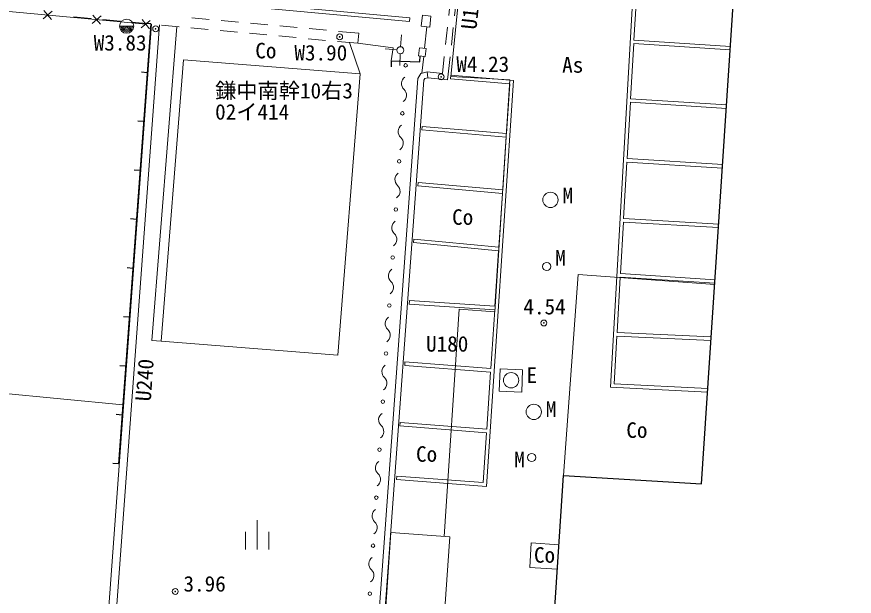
# Model space of a CAD drawing. Units: millimetres on the paper. Extents: x -630 to 607, y -589 to 603.
# Drawn here: x -272.2 to -201.1, y -200.1 to -150.9 of the extents above; entities that cross this region are included whole.
import ezdxf
from ezdxf.enums import TextEntityAlignment as Align

# ---------------------------------------------------------------- set-up
doc = ezdxf.new("R2010")
doc.units = ezdxf.units.MM
doc.layers.add('0-0', color=7, linetype='Continuous')
for name, color, linetype, lineweight in [('0-8_S-BGD', 7, 'Continuous', 13), ('0-9_S-BGD-HTXT', 7, 'Continuous', 13), ('0-A_S-BGD-TXT', 7, 'Continuous', 13)]:
    doc.layers.add(name, color=color, linetype=linetype, lineweight=lineweight)
doc.styles.add('ＭＳ ゴシック', font='')
doc.styles.get('ＭＳ ゴシック').set_extended_font_data('MS Gothic')

# ---------------------------------------------------------------- blocks, each defined once
blk = doc.blocks.new('~1355')
at = {"layer": '0-8_S-BGD'}
blk.add_line((49409409.3, -157013394.1), (49410042, -157012561), dxfattribs=at)
blk = doc.blocks.new('~1354')
at = {"layer": '0-8_S-BGD'}
blk.add_line((49412759, -157010925), (49417980, -157004153), dxfattribs=at)
blk = doc.blocks.new('~1353')
at = {"layer": '0-8_S-BGD'}
blk.add_lwpolyline([(49423576, -156987451), (49418114, -156994159), (49420119, -156995657), (49414161, -157003522), (49412963, -157002597), (49407108.7, -157010290.4)], dxfattribs=at)
blk = doc.blocks.new('~1352')
at = {"layer": '0-8_S-BGD'}
blk.add_line((49417161.5, -156993366.5), (49417620.1, -156992812.7), dxfattribs=at)
blk = doc.blocks.new('~1351')
at = {"layer": '0-8_S-BGD'}
blk.add_line((49417842.3, -156992544.3), (49418425.3, -156991840.5), dxfattribs=at)
blk = doc.blocks.new('~1314')
at = {"layer": '0-8_S-BGD'}
blk.add_line((49398817.7, -156998112.9), (49385148, -156987100), dxfattribs=at)
blk = doc.blocks.new('~1311')
at = {"layer": '0-8_S-BGD'}
blk.add_lwpolyline([(49415592, -156990807), (49416735, -156991788), (49416365, -156992215)], dxfattribs=at)
blk = doc.blocks.new('~1310')
at = {"layer": '0-8_S-BGD'}
blk.add_lwpolyline([(49416531, -156982868), (49414507, -156981356), (49414235, -156981734), (49410558, -156978921), (49410871, -156978337), (49403997, -156973386)], dxfattribs=at)
blk = doc.blocks.new('~1257')
at = {"layer": '0-8_S-BGD'}
blk.add_lwpolyline([(49401851, -157012988), (49416899, -156993456), (49417120, -156993352), (49417384, -156993444)], dxfattribs=at)
blk = doc.blocks.new('~1256')
at = {"layer": '0-8_S-BGD'}
blk.add_lwpolyline([(49402049, -157013140), (49417060, -156993657), (49417134, -156993622), (49417259.8, -156993665.4)], dxfattribs=at)
blk = doc.blocks.new('~1219')
at = {"layer": '0-8_S-BGD'}
blk.add_lwpolyline([(49379576, -157015847), (49391220, -157008015), (49408742.5, -156985305.3)], dxfattribs=at)
blk = doc.blocks.new('~1218')
at = {"layer": '0-8_S-BGD'}
blk.add_lwpolyline([(49379760, -157016121), (49391448, -157008259), (49408999.4, -156985511.6)], dxfattribs=at)
blk = doc.blocks.new('~1112')
at = {"layer": '0-8_S-BGD'}
for p, q in [((49421857.2, -156989057), (49422335.8, -156988479.6)), ((49421059.4, -156990019.4), (49421538.1, -156989441.9)), ((49420261.7, -156990981.7), (49420740.3, -156990404.3)), ((49419463.9, -156991944.1), (49419942.6, -156991366.6)), ((49418666.2, -156992906.4), (49419144.8, -156992329))]:
    blk.add_line(p, q, dxfattribs=at)
for points in [[(49422654.9, -156988094.7), (49423118, -156987536), (49422329.9, -156986908.8)], [(49417384, -156993444), (49417884, -156993850), (49418347.1, -156993291.3)]]:
    blk.add_lwpolyline(points, dxfattribs=at)
blk = doc.blocks.new('~1111')
at = {"layer": '0-8_S-BGD'}
for p, q in [((49422784.3, -156986950.2), (49422485.9, -156986712.8)), ((49422052.7, -156989213.5), (49422531.3, -156988636.1)), ((49421254.9, -156990175.9), (49421733.6, -156989598.5)), ((49420457.2, -156991138.2), (49420935.8, -156990560.8)), ((49419659.4, -156992100.5), (49420138.1, -156991523.1)), ((49418861.7, -156993062.9), (49419340.3, -156992485.5))]:
    blk.add_line(p, q, dxfattribs=at)
for points in [[(49422850.4, -156988251.2), (49423474, -156987499), (49423175.6, -156987261.5)], [(49417259.8, -156993665.4), (49417919, -156994200), (49418542.6, -156993447.8)]]:
    blk.add_lwpolyline(points, dxfattribs=at)
blk = doc.blocks.new('~1073')
at = {"layer": '0-8_S-BGD'}
for p, q in [((49410311.5, -156986013.7), (49410896.2, -156986483.3)), ((49411286, -156986796.5), (49411870.8, -156987266.1)), ((49412260.6, -156987579.2), (49412845.3, -156988048.9)), ((49413235.1, -156988362), (49413819.9, -156988831.7)), ((49414209.7, -156989144.8), (49414794.4, -156989614.5)), ((49415184.2, -156989927.6), (49415862, -156990472))]:
    blk.add_line(p, q, dxfattribs=at)
blk = doc.blocks.new('~1072')
at = {"layer": '0-8_S-BGD'}
for p, q in [((49406143.3, -156983217.5), (49406728, -156983687.2)), ((49407117.8, -156984000.3), (49407702.6, -156984470)), ((49408092.4, -156984783.1), (49408677.1, -156985252.8)), ((49409066.9, -156985565.9), (49409651.7, -156986035.6)), ((49410041.5, -156986348.7), (49410626.2, -156986818.3)), ((49411016, -156987131.5), (49411600.8, -156987601.1)), ((49411990.6, -156987914.2), (49412575.3, -156988383.9)), ((49412965.1, -156988697), (49413549.9, -156989166.7)), ((49413939.7, -156989479.8), (49414524.4, -156989949.5)), ((49414914.2, -156990262.6), (49415592, -156990807))]:
    blk.add_line(p, q, dxfattribs=at)
blk = doc.blocks.new('~950')
at = {"layer": '0-8_S-BGD'}
blk.add_lwpolyline([(49403839, -157014956), (49407299, -157010436), (49405314, -157008917), (49401854, -157013436)], close=True, dxfattribs=at)
blk = doc.blocks.new('~941')
at = {"layer": '0-8_S-BGD'}
blk.add_lwpolyline([(49417895, -156992588), (49417672, -156992403.1), (49417449.8, -156992671.5), (49417672.7, -156992856.4)], dxfattribs=at)
blk = doc.blocks.new('~940')
at = {"layer": '0-8_S-BGD'}
blk.add_lwpolyline([(49418516, -156991917), (49418818, -156991560), (49418543, -156991328), (49418241, -156991685)], close=True, dxfattribs=at)
blk = doc.blocks.new('~889')
at = {"layer": '0-8_S-BGD', "lineweight": 25}
blk.add_lwpolyline([(49405690, -157020233), (49412759, -157010925), (49417454, -157014451), (49434333.2, -156992247.6)], dxfattribs=at)
blk = doc.blocks.new('~857')
at = {"layer": '0-8_S-BGD'}
blk.add_lwpolyline([(49401666, -156996758), (49409043, -156987313), (49414961.4, -156991935.5)], dxfattribs=at)
blk = doc.blocks.new('~746')
at = {"layer": '0-8_S-BGD'}
for p, q in [((49395452.7, -156974446.5), (49395507.3, -156974943.5)), ((49395728.5, -156974667.7), (49395231.5, -156974722.3)), ((49395480, -156974695), (49408535, -156985168)), ((49397084.6, -156975755.6), (49397139.1, -156976252.6)), ((49397360.4, -156975976.9), (49396863.4, -156976031.4)), ((49398992.3, -156977286), (49398495.2, -156977340.5)), ((49398716.5, -156977064.7), (49398771, -156977561.8)), ((49400348.4, -156978373.9), (49400402.9, -156978870.9)), ((49400624.1, -156978595.1), (49400127.1, -156978649.6)), ((49401980.2, -156979683), (49402034.8, -156980180)), ((49402256, -156979904.2), (49401759, -156979958.8)), ((49403887.9, -156981213.4), (49403390.9, -156981267.9)), ((49403612.1, -156980992.1), (49403666.6, -156981489.1)), ((49405244, -156982301.2), (49405298.5, -156982798.3)), ((49405519.8, -156982522.5), (49405022.7, -156982577)), ((49406875.9, -156983610.4), (49406930.4, -156984107.4)), ((49407151.6, -156983831.6), (49406654.6, -156983886.1)), ((49408783.5, -156985140.7), (49408286.5, -156985195.3)), ((49408507.7, -156984919.5), (49408562.3, -156985416.5))]:
    blk.add_line(p, q, dxfattribs=at)
blk = doc.blocks.new('~734')
at = {"layer": '0-8_S-BGD'}
for centre in [(49416771, -156992707), (49415531.2, -156994332.2), (49414291.4, -156995957.3), (49413051.7, -156997582.5), (49411811.9, -156999207.6), (49410572.1, -157000832.8), (49409332.3, -157002457.9), (49408092.5, -157004083.1), (49406852.7, -157005708.3), (49405613, -157007333.4), (49404373.2, -157008958.6), (49403133.4, -157010583.7), (49401893.6, -157012208.9), (49400653.8, -157013834), (49399414.1, -157015459.2), (49398174.3, -157017084.4), (49396934.5, -157018709.5), (49395694.7, -157020334.7)]:
    blk.add_circle(centre, 75, dxfattribs=at)
for centre, start, end in [((49416476.4, -156993439.4), 91.48176, 193.84048), ((49415825.8, -156993599.7), 271.48176, 13.84048), ((49415236.6, -156995064.6), 91.48176, 193.84048), ((49414586, -156995224.9), 271.48176, 13.84048), ((49413996.8, -156996689.8), 91.48176, 193.84048), ((49413346.3, -156996850), 271.48176, 13.84048), ((49412757.1, -156998314.9), 91.48176, 193.84048), ((49412106.5, -156998475.2), 271.48176, 13.84048), ((49411517.3, -156999940.1), 91.48176, 193.84048), ((49410866.7, -157000100.3), 271.48176, 13.84048), ((49410277.5, -157001565.2), 91.48176, 193.84048), ((49409626.9, -157001725.5), 271.48176, 13.84048), ((49409037.7, -157003190.4), 91.48176, 193.84048), ((49408387.1, -157003350.7), 271.48176, 13.84048), ((49407797.9, -157004815.5), 91.48176, 193.84048), ((49407147.3, -157004975.8), 271.48176, 13.84048), ((49406558.1, -157006440.7), 91.48176, 193.84048), ((49405907.6, -157006601), 271.48176, 13.84048), ((49405318.4, -157008065.8), 91.48176, 193.84048), ((49404667.8, -157008226.1), 271.48176, 13.84048), ((49404078.6, -157009691), 91.48176, 193.84048), ((49403428, -157009851.3), 271.48176, 13.84048), ((49402838.8, -157011316.2), 91.48176, 193.84048), ((49402188.2, -157011476.4), 271.48176, 13.84048), ((49401599, -157012941.3), 91.48176, 193.84048), ((49400948.4, -157013101.6), 271.48176, 13.84048), ((49400359.2, -157014566.5), 91.48176, 193.84048), ((49399708.7, -157014726.8), 271.48176, 13.84048), ((49399119.5, -157016191.6), 91.48176, 193.84048), ((49398468.9, -157016351.9), 271.48176, 13.84048), ((49397879.7, -157017816.8), 91.48176, 193.84048), ((49397229.1, -157017977.1), 271.48176, 13.84048), ((49396639.9, -157019441.9), 91.48176, 193.84048), ((49395989.3, -157019602.2), 271.48176, 13.84048)]:
    blk.add_arc(centre, 335, start, end, dxfattribs=at)
blk = doc.blocks.new('~702')
at = {"layer": '0-8_S-BGD', "lineweight": 25}
blk.add_line((49416365, -156992215), (49416220.2, -156992418.8), dxfattribs=at)
blk.add_lwpolyline([(49416365, -156992215), (49417354, -156992918), (49417505, -156992705.6)], dxfattribs=at)
blk = doc.blocks.new('~676')
at = {"layer": '0-8_S-BGD', "lineweight": 25}
for p, q in [((49408724, -156985274), (49408526.1, -156985121.3)), ((49408724, -156985274), (49397275.7, -157000111.3)), ((49407452, -156986922.6), (49407254, -156986769.9)), ((49406179.9, -156988571.2), (49405982, -156988418.5)), ((49404907.9, -156990219.8), (49404710, -156990067)), ((49403635.9, -156991868.3), (49403438, -156991715.6)), ((49402363.9, -156993516.9), (49402165.9, -156993364.2)), ((49401091.8, -156995165.5), (49400893.9, -156995012.8)), ((49399819.8, -156996814.1), (49399621.9, -156996661.4)), ((49398547.8, -156998462.7), (49398349.8, -156998310)), ((49397275.7, -157000111.3), (49397077.8, -156999958.6)), ((49397275.7, -157000111.3), (49397077.8, -156999958.6))]:
    blk.add_line(p, q, dxfattribs=at)
blk = doc.blocks.new('111')
at = {"layer": '0-8_S-BGD'}
for p, q in [((49407557.7, -156984627.6), (49408058.3, -156984958.4)), ((49417028.9, -156991928.8), (49417331.1, -156991530.4)), ((49416821, -156991954.7), (49416430.3, -156991642.6)), ((49416852.3, -156992171.3), (49416566.1, -156992581.2))]:
    blk.add_line(p, q, dxfattribs=at)
for centre, radius in [((49407808, -156984793), 300), ((49416938.2, -156992048.3), 150), ((49418749.5, -157000859.2), 325.2), ((49417057.5, -157003132.8), 174.8), ((49413134.5, -157006329.2), 325.2), ((49413197.5, -157007979.2), 325.2), ((49412051.5, -157009545.1), 175.1)]:
    blk.add_circle(centre, radius, dxfattribs=at)
for radius in [245.4, 190.9, 136.4, 81.8, 27.3]:
    blk.add_arc((49407808, -156984793), radius, 146.54333, 326.54333, dxfattribs=at)
at = {"layer": '0-A_S-BGD-TXT'}
for centre, radius in [((49408776, -156985563), 125), ((49408776, -156985563), 15), ((49415102, -156990155), 125), ((49415102, -156990155), 125), ((49415102, -156990155), 15), ((49415102, -156990155), 15), ((49417757, -156993942), 125), ((49417757, -156993942), 15), ((49415636, -157005067), 125), ((49415636, -157005067), 15), ((49396301, -157005953), 125), ((49396301, -157005953), 15)]:
    blk.add_circle(centre, radius, dxfattribs=at)
at = {"layer": '0-0'}
for name in ['~1073', '~1072', '~1310', '~746', '~676', '~1219', '~1218', '~1111', '~1112', '~1314', '~857', '~1353', '~1311', '~940', '~1351', '~889', '~702', '~941', '~734', '~1352', '~1257', '~1256', '~1354', '~950', '~1355']:
    blk.add_blockref(name, (0, 0), dxfattribs=at)
blk = doc.blocks.new('CenterLine~567')
at = {"layer": '0-8_S-BGD'}
blk.add_lwpolyline([(49402189.4, -156978635), (49405355.7, -156981158.4), (49417938, -156991243.5), (49418032, -156991126.5), (49405449.7, -156981041.5), (49402283.4, -156978518.1)], dxfattribs=at)
blk = doc.blocks.new('~461')
at = {"layer": '0-8_S-BGD'}
blk.add_lwpolyline([(49419815.3, -157011344.8), (49416485.7, -157008895.6), (49428208.3, -156993203.4), (49431625.2, -156995809.7)], dxfattribs=at)
blk = doc.blocks.new('~460')
at = {"layer": '0-8_S-BGD'}
for p, q in [((49425444.2, -156997154.1), (49426788.9, -156995354)), ((49423951.4, -156999152.4), (49425354.4, -156997274.3)), ((49422430.3, -157001188.6), (49423861.7, -156999272.5)), ((49420903.3, -157003232.8), (49422340.6, -157001308.7)), ((49419502.4, -157005108), (49420813.5, -157003353)), ((49418000.7, -157007118.3), (49419412.6, -157005228.2))]:
    blk.add_line(p, q, dxfattribs=at)
for points in [[(49426878.7, -156995233.9), (49428237.7, -156993414.6), (49431534.5, -156995929.1)], [(49419906.1, -157011225.4), (49416696.3, -157008864.4), (49417910.9, -157007238.5)]]:
    blk.add_lwpolyline(points, dxfattribs=at)
blk = doc.blocks.new('~459')
at = {"layer": '0-8_S-BGD'}
blk.add_lwpolyline([(49413230.2, -157006995.4), (49413786, -157006225), (49413015.6, -157005669.2), (49412459.8, -157006439.6)], close=True, dxfattribs=at)
blk = doc.blocks.new('~458')
at = {"layer": '0-8_S-BGD'}
for p, q in [((49417290.4, -156999392.1), (49418653.6, -156997600.3)), ((49415814.1, -157001332.5), (49417199.5, -156999511.5)), ((49414295.3, -157003328.7), (49415723.2, -157001451.9)), ((49412690.3, -157005438.2), (49414204.5, -157003448)), ((49411126.1, -157007494.1), (49412599.5, -157005557.6))]:
    blk.add_line(p, q, dxfattribs=at)
for points in [[(49418744.4, -156997480.9), (49420027.7, -156995794.2), (49418043.5, -156994227.9)], [(49406839.9, -157007044.7), (49409751.1, -157009301.4), (49411035.3, -157007613.5)]]:
    blk.add_lwpolyline(points, dxfattribs=at)
blk = doc.blocks.new('~457')
at = {"layer": '0-8_S-BGD'}
blk.add_lwpolyline([(49406748.1, -157007163.3), (49409778.9, -157009512.6), (49420236.3, -156995767.8), (49418136.5, -156994110.1)], dxfattribs=at)
blk = doc.blocks.new('平面図')
at = {"layer": '0-8_S-BGD'}
for p, q in [((49401350.8, -156996511.8), (49409578.9, -156985977.1)), ((49415592, -156990807), (49415862, -156990472)), ((49414961.4, -156991935.5), (49415319.1, -156990587.8)), ((49417895, -156992588), (49417672.7, -156992856.4)), ((49417384, -156993444), (49417259.8, -156993665.4)), ((49418043.5, -156994227.9), (49418136.5, -156994110.1)), ((49415831.4, -156995372.8), (49415924.3, -156995255)), ((49415831.4, -156995372.8), (49418653.6, -156997600.3)), ((49415924.3, -156995255), (49418744.4, -156997480.9)), ((49401666, -156996758), (49401350.8, -156996511.8)), ((49414469, -156997144.5), (49414375.5, -156997261.9)), ((49417290.4, -156999392.1), (49414469, -156997144.5)), ((49428715.3, -156999637.5), (49425444.2, -156997154.1)), ((49417199.5, -156999511.5), (49414375.5, -156997261.9)), ((49428624.5, -156999757), (49425354.4, -156997274.3)), ((49412996.2, -156999056.9), (49412902, -156999173.6)), ((49412902, -156999173.6), (49415723.2, -157001451.9)), ((49412996.2, -156999056.9), (49415814.1, -157001332.5)), ((49427120.3, -157001735.6), (49423861.7, -156999272.5)), ((49427211.1, -157001616.2), (49423951.4, -156999152.4)), ((49411397.7, -157001128), (49411307, -157001247.4)), ((49411397.7, -157001128), (49414295.3, -157003328.7)), ((49411307, -157001247.4), (49414204.5, -157003448)), ((49425581.3, -157003760), (49422340.6, -157001308.7)), ((49425672.1, -157003640.6), (49422430.3, -157001188.6)), ((49409806.9, -157003194.1), (49409714.8, -157003312.5)), ((49412690.3, -157005438.2), (49409806.9, -157003194.1)), ((49424140.7, -157005655.1), (49420903.3, -157003232.8)), ((49412599.5, -157005557.6), (49409714.8, -157003312.5)), ((49424049.9, -157005774.6), (49420813.5, -157003353)), ((49417980, -157004153), (49422584.1, -157007702.6)), ((49400873.6, -157005339.1), (49400184.5, -157006382)), ((49408218.1, -157005225.9), (49408125.9, -157005344.1)), ((49408125.9, -157005344.1), (49411035.3, -157007613.5)), ((49408218.1, -157005225.9), (49411126.1, -157007494.1)), ((49422618.2, -157007657.9), (49419412.6, -157005228.2)), ((49422708.9, -157007538.5), (49419502.4, -157005108)), ((49400180.8, -157005480.6), (49399767.3, -157006106.3)), ((49401015.1, -157006031.9), (49400601.6, -157006657.6)), ((49406839.9, -157007044.7), (49406748.1, -157007163.3)), ((49421234.8, -157009477.7), (49418000.7, -157007118.3)), ((49421144, -157009597.1), (49417910.9, -157007238.5)), ((49410042, -157012561), (49410977.2, -157013271.2)), ((49409409.3, -157013394.1), (49410344.5, -157014104.3))]:
    blk.add_line(p, q, dxfattribs=at)
blk.add_lwpolyline([(49401666, -156996758), (49407584.4, -157001380.5), (49414961.4, -156991935.5)], dxfattribs=at)
at = {"layer": '0-0'}
for name in ['CenterLine~567', '~461', '~460', '~457', '~458', '~459']:
    blk.add_blockref(name, (0, 0), dxfattribs=at)
at = {"layer": '0-8_S-BGD', "style": 'ＭＳ ゴシック'}
for s, rotation, p in [('Co', 326.543, (49411502, -156989106.9)), ('鎌中南幹10右3', 326.543, (49409142.2, -156989587.4)), ('02イ414', 326.543, (49408646, -156990338.3)), ('U180', 50.343, (49420254.7, -156993235.7)), ('As', 326.543, (49422030.4, -156996793.2)), ('U240', 52.347, (49400031.6, -156998776.1)), ('Co', 326.543, (49414573.8, -156999608.6)), ('M', 326.543, (49418986.3, -157001427.1)), ('U180', 326.543, (49410682.9, -157003489.4)), ('M', 326.543, (49417268.8, -157003468.9)), ('E', 326.543, (49413508.9, -157006946.1)), ('Co', 326.543, (49407749.7, -157007158.1)), ('M', 326.543, (49413390.6, -157008606.9)), ('M', 326.543, (49411100.1, -157009648.4)), ('Co', 326.543, (49415754.8, -157011230.3)), ('Co', 326.543, (49409562.4, -157013492.4))]:
    blk.add_text(s, height=659.8, rotation=rotation, dxfattribs=at).set_placement(p, align=Align.BOTTOM_LEFT)
blk = doc.blocks.new('標高')
at = {"layer": '0-9_S-BGD-HTXT', "style": 'ＭＳ ゴシック'}
for s, p in [('W3.83', (49405963.1, -156985050.4)), ('W3.90', (49412836.1, -156990096.6)), ('W4.23', (49418302.1, -156994290.4)), ('4.54', (49415000.6, -157004448.2)), ('3.96', (49396478.7, -157006314.3))]:
    blk.add_text(s, height=659.8, rotation=326.543, dxfattribs=at).set_placement(p, align=Align.BOTTOM_LEFT)

msp = doc.modelspace()

# ---------------------------------------------------------------- block references
at = {"layer": '0-0', "xscale": 0.002, "yscale": 0.002, "rotation": 33.45667}
for name in ['平面図', '111', '標高']:
    msp.add_blockref(name, (-255798.432, 207316.394), dxfattribs=at)

doc.saveas('drawing.dxf')
